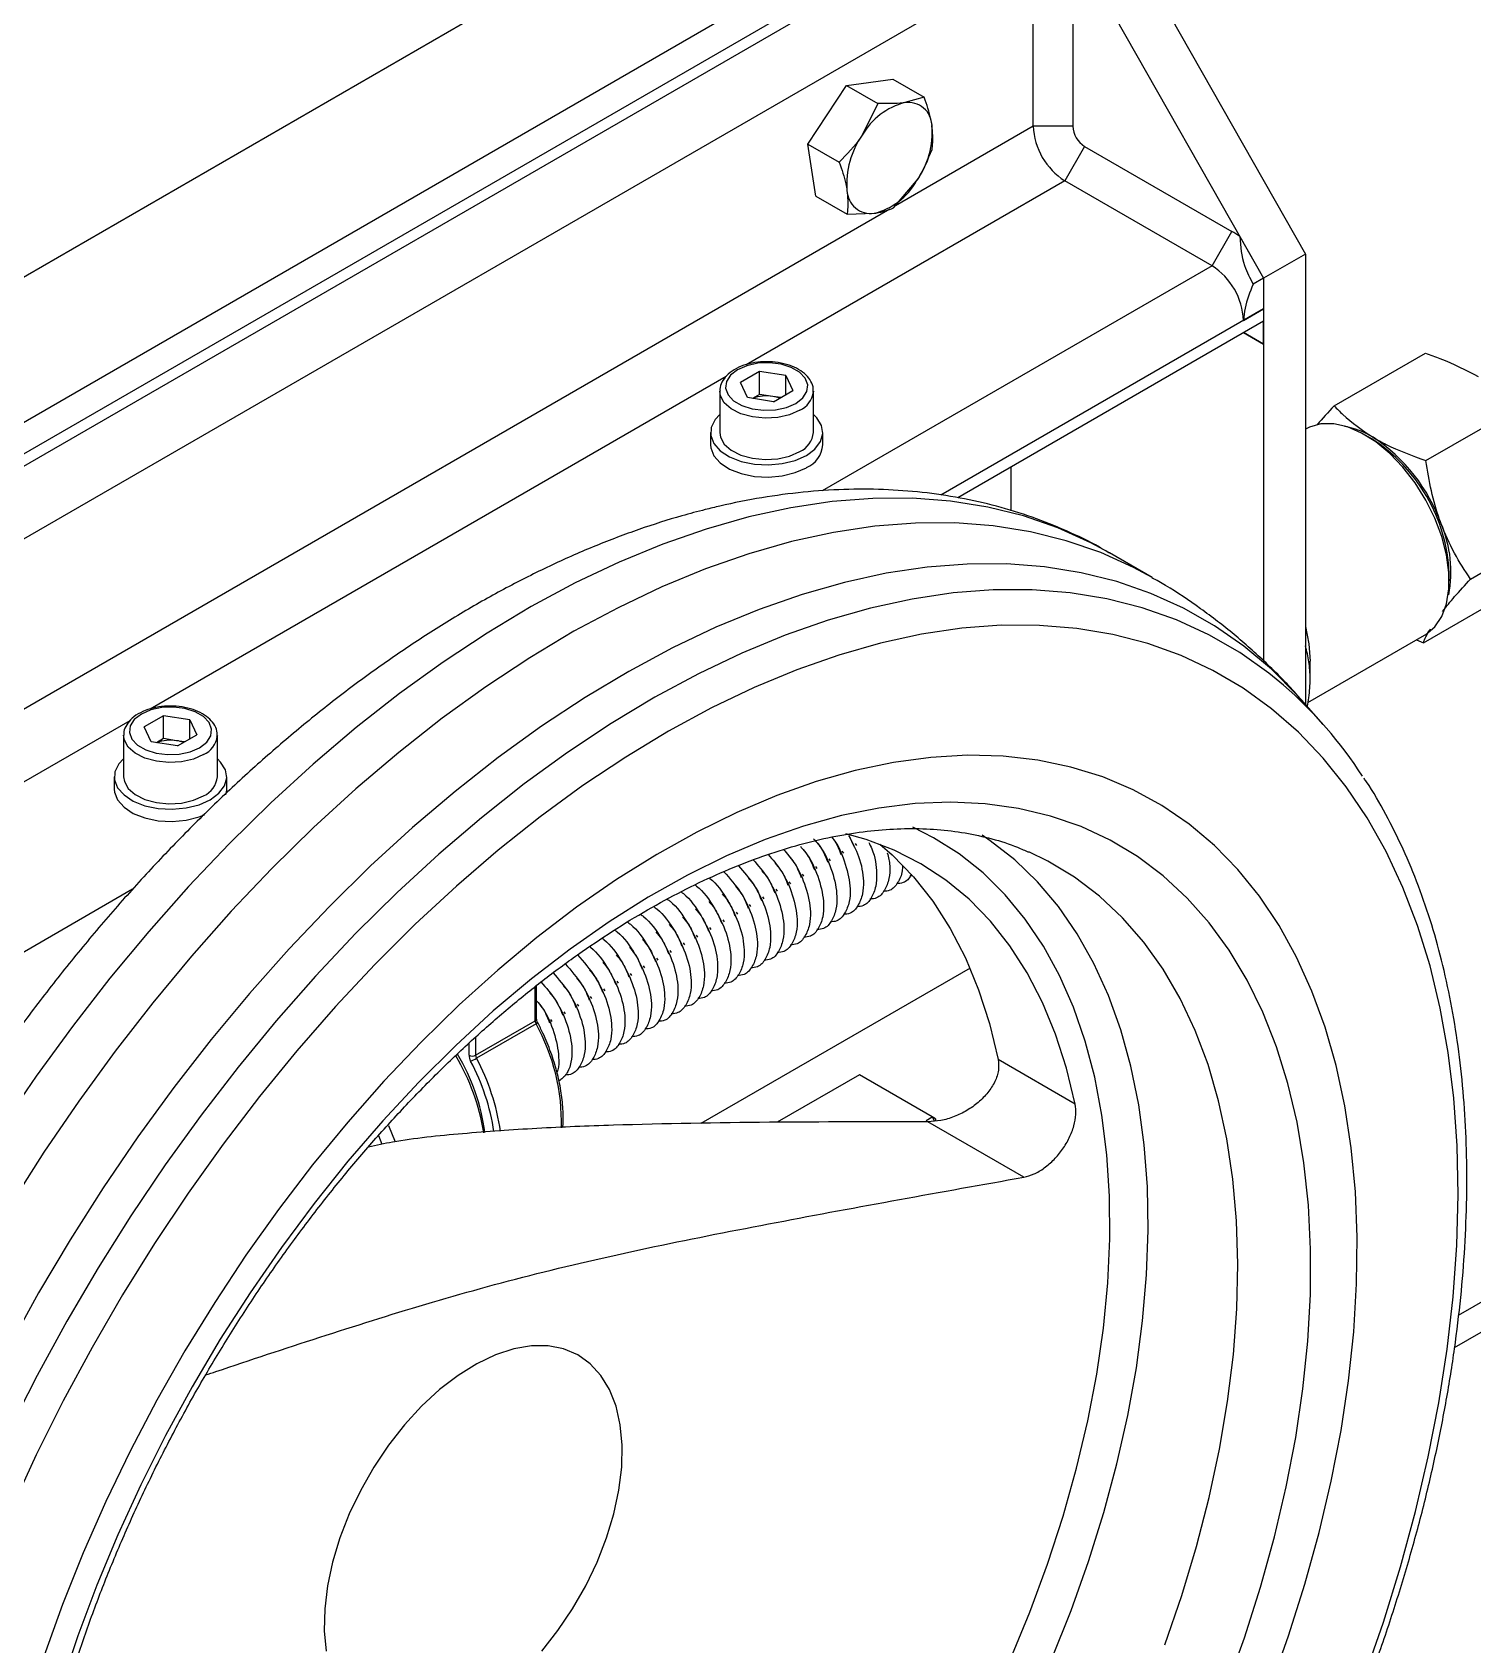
# Model space of a CAD drawing. Header units: metres. Extents: x 0 to 21025, y 0 to 14850.
# Drawn here: x 11653.9 to 11807.7, y 4254.5 to 4426.6 of the extents above; entities that cross this region are included whole.
import ezdxf

# ---------------------------------------------------------------- set-up
doc = ezdxf.new("R2010")
doc.units = ezdxf.units.M
doc.header["$LTSCALE"] = 25
doc.layers.add('SL4', color=4, linetype='Continuous')

msp = doc.modelspace()

# ---------------------------------------------------------------- linework, layer by layer
at = {"layer": 'SL4'}
for p, q in [((11524.399, 4326.226), (12192.616, 4711.98)), ((12199.352, 4700.314), (11532.548, 4315.377)), ((11806.198, 4289.671), (12167.344, 4498.156)), ((11805.775, 4286.204), (12167.344, 4494.934)), ((11758.422, 4442.403), (11553.361, 4324.024)), ((11759.548, 4441.753), (11554.487, 4323.373)), ((11767.402, 4442.403), (11789.853, 4402.905)), ((11762.912, 4439.811), (11785.363, 4400.313)), ((11760.791, 4434.701), (11554.487, 4315.605)), ((11760.791, 4416.55), (11760.791, 4434.701)), ((11765.034, 4434.701), (11765.034, 4416.55)), ((11736.74, 4414.638), (11740.858, 4420.882)), ((11740.858, 4420.882), (11745.816, 4421.56)), ((11740.858, 4420.882), (11744.195, 4418.955)), ((11745.816, 4421.56), (11749.154, 4419.634)), ((11744.195, 4418.955), (11742.547, 4415.596)), ((11749.154, 4419.634), (11747.085, 4419.058)), ((11760.791, 4416.55), (11746.074, 4408.053)), ((11765.034, 4416.55), (11760.791, 4416.55)), ((11736.74, 4414.638), (11740.077, 4412.711)), ((11737.582, 4409.072), (11736.74, 4414.638)), ((11766.28, 4414.391), (11764.159, 4410.717)), ((11766.28, 4414.391), (11781.999, 4405.317)), ((11764.159, 4410.717), (11730.163, 4391.092)), ((11745.878, 4407.825), (11748.347, 4410.71)), ((11779.878, 4401.642), (11764.159, 4410.717)), ((11737.582, 4409.072), (11740.919, 4407.146)), ((11745.474, 4407.707), (11575.825, 4309.771)), ((11740.919, 4407.146), (11743.809, 4407.248)), ((11779.878, 4401.642), (11781.999, 4405.317)), ((11782.835, 4404.76), (11785.363, 4400.313)), ((11779.878, 4401.642), (11738.268, 4377.622)), ((11789.853, 4402.905), (11785.363, 4400.313)), ((11789.853, 4402.905), (11789.853, 4354.849)), ((11785.363, 4400.313), (11784.276, 4399.685)), ((11785.363, 4400.313), (11785.363, 4397.04)), ((11785.363, 4400.313), (11785.363, 4359.514)), ((11785.363, 4397.04), (11750.941, 4377.169)), ((11783.242, 4395.816), (11785.363, 4397.04)), ((11785.363, 4397.04), (11785.363, 4395.74)), ((11785.363, 4395.74), (11752.735, 4376.904)), ((11785.363, 4395.74), (11783.242, 4394.515)), ((11785.363, 4393.29), (11785.363, 4395.74)), ((11785.363, 4393.29), (11783.241, 4394.515)), ((11783.242, 4394.515), (11785.363, 4393.29)), ((11792.925, 4386.704), (11802.652, 4392.319)), ((11727.994, 4389.839), (11666.523, 4354.353)), ((11731.58, 4390.378), (11729.53, 4389.195)), ((11734.379, 4389.945), (11731.58, 4390.378)), ((11731.58, 4387.928), (11731.58, 4390.378)), ((11734.379, 4389.945), (11735.129, 4388.328)), ((11734.379, 4387.895), (11734.379, 4389.945)), ((11727.33, 4388.272), (11727.33, 4383.862)), ((11730.281, 4387.578), (11729.53, 4389.195)), ((11731.58, 4387.928), (11730.828, 4387.494)), ((11732.98, 4387.712), (11731.58, 4387.928)), ((11733.08, 4387.145), (11735.129, 4388.328)), ((11737.33, 4388.272), (11737.328, 4388.198)), ((11737.33, 4383.862), (11737.33, 4388.272)), ((11733.08, 4387.145), (11730.281, 4387.578)), ((11733.832, 4387.58), (11732.98, 4387.712)), ((11802.722, 4380.86), (11812.449, 4386.475)), ((11726.33, 4383.862), (11726.33, 4382.556)), ((11738.33, 4382.556), (11738.33, 4383.862)), ((11789.868, 4384.22), (11789.853, 4384.211)), ((11796.925, 4383.182), (11796.219, 4383.59)), ((11758.422, 4375.511), (11758.422, 4380.187)), ((11807.479, 4368.223), (11817.206, 4373.838)), ((11773.487, 4368.389), (11768.924, 4371.024)), ((11805.197, 4368.037), (11805.197, 4368.853)), ((11802.439, 4361.429), (11812.166, 4367.044)), ((11790.122, 4355.038), (11802.567, 4362.222)), ((11789.853, 4361.086), (11789.853, 4354.849)), ((11801.706, 4361.725), (11802.439, 4361.429)), ((11790.348, 4357.587), (11790.348, 4359.464)), ((11791.741, 4352.717), (11789.417, 4355.342)), ((11667.94, 4353.639), (11665.891, 4352.456)), ((11670.74, 4353.206), (11667.94, 4353.639)), ((11667.94, 4351.19), (11667.94, 4353.639)), ((11664.354, 4353.101), (11602.884, 4317.615)), ((11666.641, 4350.84), (11665.891, 4352.456)), ((11670.74, 4353.206), (11671.49, 4351.59)), ((11670.74, 4351.157), (11670.74, 4353.206)), ((11663.69, 4351.533), (11663.69, 4347.124)), ((11669.44, 4350.407), (11666.641, 4350.84)), ((11667.94, 4351.19), (11667.188, 4350.755)), ((11669.34, 4350.973), (11667.94, 4351.19)), ((11670.193, 4350.841), (11669.34, 4350.973)), ((11669.44, 4350.407), (11671.49, 4351.59)), ((11673.69, 4351.533), (11673.689, 4351.46)), ((11673.69, 4347.124), (11673.69, 4351.533)), ((11662.69, 4347.124), (11662.69, 4345.817)), ((11674.69, 4345.817), (11674.69, 4347.124)), ((11741.095, 4340.847), (11741.676, 4339.643)), ((11741.971, 4339.797), (11741.825, 4340.01)), ((11739.142, 4338.165), (11738.996, 4338.377)), ((11740.556, 4338.981), (11740.41, 4339.194)), ((11736.314, 4336.532), (11736.168, 4336.744)), ((11737.728, 4337.348), (11737.582, 4337.561)), ((11747.869, 4336.568), (11747.607, 4336.522)), ((11664.639, 4335.117), (11573.574, 4282.546)), ((11733.485, 4334.899), (11733.339, 4335.112)), ((11734.9, 4335.715), (11734.754, 4335.928)), ((11730.657, 4333.266), (11730.511, 4333.479)), ((11732.071, 4334.083), (11731.925, 4334.295)), ((11727.829, 4331.633), (11727.682, 4331.846)), ((11729.243, 4332.45), (11729.097, 4332.662)), ((11723.586, 4329.184), (11723.44, 4329.397)), ((11725, 4330), (11724.854, 4330.213)), ((11726.414, 4330.817), (11726.268, 4331.03)), ((11720.758, 4327.551), (11720.611, 4327.764)), ((11722.172, 4328.368), (11722.026, 4328.58)), ((11717.929, 4325.918), (11717.783, 4326.131)), ((11719.343, 4326.735), (11719.197, 4326.948)), ((11754.046, 4326.704), (11725.302, 4310.11)), ((11707.63, 4321.078), (11707.63, 4324.729)), ((11707.776, 4321.282), (11707.776, 4324.847)), ((11715.101, 4324.286), (11714.955, 4324.498)), ((11716.515, 4325.102), (11716.369, 4325.315)), ((11712.272, 4322.653), (11712.126, 4322.865)), ((11713.686, 4323.469), (11713.54, 4323.682)), ((11701.266, 4317.404), (11707.63, 4321.078)), ((11707.715, 4320.762), (11701.351, 4317.088)), ((11709.444, 4321.02), (11709.298, 4321.233)), ((11710.858, 4321.836), (11710.712, 4322.049)), ((11701.266, 4319.353), (11701.266, 4317.404)), ((11700.559, 4317.404), (11700.559, 4318.698)), ((11765.273, 4312.196), (11757.055, 4316.941)), ((11742.229, 4315.312), (11733.463, 4310.251)), ((11750.008, 4310.822), (11742.229, 4315.312)), ((11749.359, 4310.447), (11750.008, 4310.822)), ((11750.008, 4310.822), (11750.263, 4310.38)), ((11750.361, 4310.618), (11750.008, 4310.822)), ((11750.361, 4310.618), (11750.361, 4310.39)), ((11691.277, 4307.884), (11690.927, 4308.791)), ((11691.96, 4309.923), (11692.664, 4308.161)), ((11759.784, 4304.393), (11749.539, 4310.308))]:
    msp.add_line(p, q, dxfattribs=at)
at = {"layer": 'SL4', "flags": 128}
for points in [[(11735.441, 4386.965), (11736.192, 4387.544), (11736.629, 4388.222), (11736.719, 4388.943), (11736.453, 4389.649), (11735.852, 4390.284), (11734.967, 4390.795), (11733.868, 4391.141), (11732.644, 4391.295), (11731.395, 4391.244), (11730.221, 4390.991), (11729.219, 4390.558), (11728.468, 4389.979), (11728.03, 4389.301), (11727.941, 4388.58), (11728.207, 4387.874), (11728.808, 4387.239), (11729.693, 4386.728), (11730.792, 4386.382), (11732.016, 4386.228), (11733.265, 4386.279), (11734.439, 4386.532), (11735.441, 4386.965)], [(11735.865, 4386.231), (11734.78, 4385.756), (11733.514, 4385.467), (11732.159, 4385.387), (11730.817, 4385.52), (11729.588, 4385.858), (11728.561, 4386.375), (11727.815, 4387.032), (11727.403, 4387.781), (11727.33, 4388.284)], [(11727.33, 4385.777), (11726.823, 4385.238), (11726.404, 4384.404), (11726.357, 4383.536), (11726.685, 4382.689), (11727.367, 4381.915), (11728.362, 4381.264), (11729.606, 4380.776), (11731.021, 4380.482), (11732.518, 4380.4), (11734.004, 4380.536), (11735.384, 4380.881), (11736.573, 4381.413)], [(11736.573, 4381.413), (11737.494, 4382.099), (11738.092, 4382.896), (11738.327, 4383.753), (11738.185, 4384.618), (11737.676, 4385.435), (11737.33, 4385.777)], [(11802.567, 4362.222), (11802.7, 4362.303), (11803.657, 4363.119), (11804.4, 4364.225), (11804.908, 4365.591), (11805.165, 4367.176), (11805.165, 4368.935), (11804.908, 4370.817), (11804.4, 4372.768), (11803.657, 4374.733), (11802.7, 4376.654), (11801.557, 4378.476), (11800.26, 4380.147), (11798.847, 4381.618), (11797.358, 4382.848), (11795.836, 4383.802), (11794.325, 4384.45), (11792.869, 4384.776), (11791.509, 4384.769), (11790.284, 4384.43), (11789.868, 4384.22)], [(11727.33, 4383.862), (11727.403, 4383.372), (11727.815, 4382.623), (11728.561, 4381.965), (11729.588, 4381.449), (11730.817, 4381.111), (11732.159, 4380.978), (11733.514, 4381.058), (11734.78, 4381.346), (11735.865, 4381.821)], [(11726.33, 4382.556), (11726.357, 4382.23), (11726.685, 4381.383), (11727.367, 4380.609), (11728.362, 4379.958), (11729.606, 4379.47), (11731.021, 4379.175), (11732.518, 4379.094), (11734.004, 4379.23), (11735.384, 4379.574), (11736.573, 4380.107)], [(11768.924, 4371.024), (11766.949, 4372.094), (11763.434, 4373.679), (11759.759, 4374.95), (11755.931, 4375.903), (11751.964, 4376.535), (11747.868, 4376.845), (11743.654, 4376.831), (11739.334, 4376.495), (11734.922, 4375.835), (11730.428, 4374.855)], [(11730.428, 4374.855), (11725.867, 4373.558), (11721.25, 4371.946), (11716.591, 4370.025), (11711.904, 4367.8), (11707.201, 4365.277), (11702.496, 4362.464), (11697.802, 4359.368), (11693.132, 4355.998), (11688.501, 4352.364), (11683.919, 4348.476), (11679.402, 4344.345), (11674.962, 4339.983), (11670.61, 4335.401), (11666.36, 4330.614), (11662.224, 4325.635), (11658.213, 4320.477), (11654.339, 4315.156), (11650.612, 4309.687)], [(11773.48, 4368.393), (11771.512, 4369.46), (11767.998, 4371.045), (11764.322, 4372.316), (11760.495, 4373.269), (11756.528, 4373.901), (11752.431, 4374.211), (11748.217, 4374.197), (11743.898, 4373.86), (11739.485, 4373.201), (11734.992, 4372.221)], [(11734.992, 4372.221), (11730.43, 4370.923), (11725.814, 4369.312), (11721.155, 4367.391), (11716.467, 4365.166), (11711.765, 4362.643), (11707.059, 4359.829), (11702.365, 4356.733), (11697.696, 4353.364), (11693.064, 4349.729), (11688.483, 4345.841), (11683.966, 4341.71), (11679.525, 4337.348), (11675.174, 4332.767), (11670.924, 4327.98), (11666.788, 4323.001), (11662.777, 4317.843), (11658.902, 4312.522), (11655.176, 4307.052), (11651.607, 4301.45)], [(11789.417, 4355.342), (11788.983, 4355.825), (11786.234, 4358.59), (11783.288, 4361.066), (11780.154, 4363.246), (11776.841, 4365.125), (11773.357, 4366.697), (11769.713, 4367.956), (11765.92, 4368.901), (11761.987, 4369.528), (11757.926, 4369.835), (11753.749, 4369.821), (11749.467, 4369.487), (11745.093, 4368.834), (11740.639, 4367.862)], [(11740.639, 4367.862), (11736.117, 4366.576), (11731.541, 4364.979), (11726.923, 4363.074), (11722.276, 4360.869), (11717.614, 4358.368), (11712.95, 4355.579), (11708.297, 4352.51), (11703.668, 4349.169), (11699.077, 4345.567), (11694.536, 4341.713), (11690.058, 4337.618), (11685.656, 4333.294), (11681.343, 4328.753), (11677.13, 4324.007), (11673.03, 4319.071), (11669.054, 4313.959), (11665.213, 4308.684), (11661.519, 4303.262), (11657.982, 4297.708), (11654.611, 4292.039), (11651.417, 4286.269)], [(11787.509, 4356.894), (11785.952, 4358.169), (11782.836, 4360.375), (11779.539, 4362.277), (11776.07, 4363.87), (11772.438, 4365.149), (11768.655, 4366.111), (11764.732, 4366.752), (11760.678, 4367.071), (11756.507, 4367.067), (11752.23, 4366.74), (11747.86, 4366.091), (11743.409, 4365.122)], [(11743.409, 4365.122), (11738.89, 4363.835), (11734.316, 4362.235), (11729.701, 4360.326), (11725.057, 4358.112), (11720.398, 4355.602), (11715.737, 4352.802), (11711.088, 4349.719), (11706.464, 4346.364), (11701.879, 4342.746), (11697.346, 4338.874), (11692.877, 4334.761), (11688.486, 4330.418), (11684.186, 4325.857), (11679.988, 4321.092), (11675.906, 4316.137), (11671.95, 4311.006), (11668.132, 4305.713), (11664.463, 4300.274), (11660.954, 4294.704), (11657.614, 4289.021), (11654.454, 4283.239), (11651.482, 4277.375)], [(11796.121, 4250.995), (11798.175, 4256.912), (11800.003, 4262.821), (11801.602, 4268.704), (11802.965, 4274.545), (11804.09, 4280.325), (11804.972, 4286.028), (11805.61, 4291.638), (11806.001, 4297.137), (11806.144, 4302.51), (11806.039, 4307.741), (11805.686, 4312.814), (11805.086, 4317.715), (11804.241, 4322.429), (11803.153, 4326.943), (11801.826, 4331.243), (11800.263, 4335.317), (11798.469, 4339.152), (11796.45, 4342.738), (11794.211, 4346.063), (11791.758, 4349.119), (11789.1, 4351.896), (11786.243, 4354.386), (11783.196, 4356.581), (11779.969, 4358.476), (11776.57, 4360.065), (11773.009, 4361.342), (11769.298, 4362.305), (11765.446, 4362.951), (11761.465, 4363.277), (11757.368, 4363.283), (11753.165, 4362.968), (11748.869, 4362.334), (11744.493, 4361.382)], [(11789.853, 4363.145), (11790.219, 4361.291), (11790.348, 4359.464)], [(11744.493, 4361.382), (11740.049, 4360.116), (11735.552, 4358.538), (11731.013, 4356.654), (11726.446, 4354.469), (11721.865, 4351.99), (11717.282, 4349.223), (11712.712, 4346.177), (11708.168, 4342.861), (11703.663, 4339.285), (11699.211, 4335.458), (11694.824, 4331.393), (11690.515, 4327.101), (11686.297, 4322.595), (11682.182, 4317.887), (11678.183, 4312.993), (11674.311, 4307.926), (11670.577, 4302.7), (11666.993, 4297.332), (11663.568, 4291.837), (11660.314, 4286.231), (11657.239, 4280.531), (11654.352, 4274.753), (11651.663, 4268.915)], [(11671.802, 4350.227), (11672.552, 4350.806), (11672.99, 4351.483), (11673.079, 4352.204), (11672.813, 4352.911), (11672.213, 4353.545), (11671.327, 4354.057), (11670.228, 4354.403), (11669.004, 4354.557), (11667.755, 4354.505), (11666.582, 4354.253), (11665.579, 4353.819), (11664.829, 4353.24), (11664.391, 4352.563), (11664.302, 4351.842), (11664.568, 4351.135), (11665.168, 4350.501), (11666.054, 4349.99), (11667.153, 4349.643), (11668.376, 4349.49), (11669.626, 4349.541), (11670.799, 4349.794), (11671.802, 4350.227)], [(11672.226, 4349.492), (11671.141, 4349.017), (11669.874, 4348.729), (11668.52, 4348.648), (11667.178, 4348.782), (11665.948, 4349.12), (11664.922, 4349.636), (11664.175, 4350.294), (11663.763, 4351.043), (11663.69, 4351.545)], [(11786.08, 4249.897), (11788.054, 4255.433), (11789.803, 4260.965), (11791.322, 4266.473), (11792.606, 4271.939), (11793.65, 4277.345), (11794.451, 4282.673), (11795.006, 4287.904), (11795.314, 4293.021), (11795.372, 4298.007), (11795.182, 4302.845), (11794.743, 4307.518), (11794.058, 4312.011), (11793.128, 4316.309), (11791.956, 4320.396), (11790.547, 4324.261), (11788.906, 4327.888), (11787.037, 4331.267), (11784.947, 4334.385), (11782.644, 4337.233), (11780.134, 4339.8), (11777.427, 4342.079), (11774.532, 4344.06), (11771.457, 4345.738), (11768.215, 4347.107), (11764.815, 4348.163), (11761.268, 4348.901), (11757.588, 4349.32), (11753.787, 4349.417), (11749.876, 4349.193), (11745.87, 4348.649), (11741.782, 4347.785), (11737.626, 4346.606), (11733.415, 4345.114), (11729.164, 4343.316), (11724.887, 4341.217), (11720.599, 4338.824), (11716.314, 4336.145), (11712.047, 4333.19), (11707.811, 4329.968), (11703.622, 4326.49), (11699.493, 4322.768), (11695.438, 4318.814), (11691.471, 4314.642), (11687.605, 4310.265), (11683.854, 4305.7), (11680.23, 4300.96), (11676.744, 4296.062), (11673.41, 4291.022), (11670.238, 4285.858), (11667.238, 4280.587), (11664.422, 4275.226), (11661.798, 4269.794), (11659.375, 4264.309), (11657.162, 4258.79), (11655.166, 4253.254)], [(11663.69, 4349.039), (11663.184, 4348.5), (11662.764, 4347.666), (11662.717, 4346.798), (11663.045, 4345.951), (11663.728, 4345.177), (11664.722, 4344.526), (11665.966, 4344.038), (11667.381, 4343.744), (11668.879, 4343.662), (11670.364, 4343.798), (11671.745, 4344.143), (11672.933, 4344.675)], [(11672.933, 4344.675), (11673.855, 4345.361), (11674.452, 4346.158), (11674.687, 4347.015), (11674.546, 4347.879), (11674.036, 4348.696), (11673.69, 4349.039)], [(11663.69, 4347.124), (11663.763, 4346.633), (11664.175, 4345.884), (11664.922, 4345.227), (11665.948, 4344.71), (11667.178, 4344.373), (11668.52, 4344.239), (11669.874, 4344.32), (11671.141, 4344.608), (11672.226, 4345.083)], [(11662.69, 4345.817), (11662.717, 4345.491), (11663.045, 4344.644), (11663.728, 4343.871), (11664.722, 4343.219), (11665.966, 4342.731), (11667.381, 4342.437), (11668.879, 4342.355), (11670.364, 4342.491), (11671.745, 4342.836), (11672.316, 4343.058)], [(11674.588, 4345.18), (11674.687, 4345.709), (11674.69, 4345.817)], [(11781.381, 4249.854), (11783.331, 4255.251), (11785.055, 4260.645), (11786.548, 4266.017), (11787.804, 4271.348), (11788.818, 4276.618), (11789.586, 4281.808), (11790.107, 4286.899), (11790.378, 4291.874), (11790.398, 4296.714), (11790.167, 4301.402), (11789.686, 4305.921), (11788.956, 4310.254), (11787.981, 4314.386), (11786.764, 4318.303), (11785.308, 4321.99), (11783.621, 4325.433), (11781.706, 4328.62), (11779.572, 4331.541), (11777.226, 4334.183), (11774.676, 4336.539), (11771.933, 4338.598), (11769.005, 4340.355), (11765.903, 4341.802), (11762.638, 4342.934), (11759.222, 4343.748), (11755.668, 4344.24), (11751.988, 4344.408), (11748.196, 4344.253), (11744.304, 4343.774), (11740.328, 4342.973), (11736.282, 4341.853), (11732.179, 4340.418), (11728.035, 4338.673), (11723.866, 4336.626), (11719.685, 4334.282), (11715.508, 4331.65), (11711.349, 4328.741), (11707.225, 4325.563), (11703.15, 4322.13), (11699.138, 4318.453), (11695.204, 4314.545), (11691.363, 4310.421), (11687.627, 4306.095), (11684.011, 4301.583), (11680.527, 4296.902), (11677.188, 4292.067), (11674.006, 4287.098), (11670.993, 4282.01), (11668.159, 4276.824), (11665.515, 4271.557), (11663.07, 4266.228), (11660.833, 4260.857), (11658.812, 4255.464), (11657.015, 4250.066)], [(11758.344, 4252.893), (11760.443, 4257.991), (11762.327, 4263.109), (11763.988, 4268.227), (11765.419, 4273.325), (11766.616, 4278.382), (11767.572, 4283.379), (11768.285, 4288.296), (11768.752, 4293.114), (11768.97, 4297.813), (11768.939, 4302.375), (11768.659, 4306.782), (11768.132, 4311.017), (11767.358, 4315.062), (11766.342, 4318.903), (11765.087, 4322.523), (11763.598, 4325.909), (11761.882, 4329.047), (11759.944, 4331.925), (11757.793, 4334.531), (11755.437, 4336.855), (11752.885, 4338.888), (11750.148, 4340.622), (11747.953, 4341.734)], [(11765.273, 4312.196), (11764.346, 4316.036), (11763.179, 4319.659), (11761.776, 4323.051), (11760.143, 4326.198), (11758.287, 4329.088), (11756.216, 4331.708), (11753.937, 4334.048), (11751.461, 4336.098), (11748.797, 4337.849), (11745.957, 4339.295), (11742.951, 4340.43), (11740.774, 4341.032)], [(11744.424, 4339.921), (11745.719, 4338.792), (11747.997, 4336.452), (11750.069, 4333.832), (11751.925, 4330.943), (11753.558, 4327.796), (11754.96, 4324.403), (11756.128, 4320.78), (11757.055, 4316.941)], [(11762.746, 4252.94), (11764.828, 4258.157), (11766.689, 4263.389), (11768.323, 4268.615), (11769.723, 4273.815), (11770.884, 4278.969), (11771.801, 4284.058), (11772.471, 4289.06), (11772.892, 4293.957), (11773.061, 4298.731), (11772.978, 4303.362), (11772.643, 4307.833), (11772.057, 4312.126), (11771.224, 4316.224), (11770.145, 4320.113), (11768.826, 4323.776), (11767.271, 4327.201), (11765.486, 4330.372), (11763.479, 4333.279), (11761.256, 4335.91), (11758.828, 4338.254), (11756.202, 4340.303), (11755.323, 4340.894)], [(11774.841, 4254.485), (11776.65, 4259.742), (11778.23, 4264.988), (11779.576, 4270.202), (11780.681, 4275.366), (11781.543, 4280.459), (11782.157, 4285.462), (11782.522, 4290.356), (11782.635, 4295.122), (11782.497, 4299.741), (11782.108, 4304.197), (11781.47, 4308.473), (11780.584, 4312.551), (11779.455, 4316.417), (11778.087, 4320.056), (11776.484, 4323.453), (11774.653, 4326.596), (11772.601, 4329.474), (11770.337, 4332.074), (11767.867, 4334.387), (11765.202, 4336.404), (11762.353, 4338.117), (11760.313, 4339.106)], [(11708.34, 4253.826), (11710.052, 4256.004), (11711.621, 4258.338), (11713.023, 4260.791), (11714.235, 4263.325), (11715.239, 4265.9), (11716.018, 4268.474), (11716.561, 4271.008), (11716.858, 4273.461), (11716.905, 4275.794), (11716.702, 4277.972), (11716.251, 4279.96), (11715.559, 4281.725), (11714.639, 4283.241), (11713.503, 4284.483), (11712.17, 4285.433), (11710.661, 4286.074), (11709, 4286.397), (11707.213, 4286.397), (11705.327, 4286.073)], [(11705.327, 4286.073), (11703.374, 4285.431), (11701.384, 4284.481), (11699.387, 4283.239), (11697.416, 4281.722), (11695.502, 4279.956), (11693.675, 4277.968), (11691.963, 4275.79), (11690.394, 4273.456), (11688.992, 4271.003), (11687.78, 4268.469), (11686.776, 4265.895), (11685.997, 4263.321), (11685.454, 4260.787), (11685.157, 4258.334), (11685.11, 4256), (11685.313, 4253.822)]]:
    msp.add_lwpolyline(points, dxfattribs=at)
at = {"layer": 'SL4'}
for centre, radius, start, end in [((11748.888, 4411.988), 7.296, 104.30911, 150.35817), ((11747.441, 4416.538), 2.545, 1.72422, 98.0483), ((11749.851, 4410.391), 8.969, 144.52302, 184.46929), ((11741.043, 4415.915), 8.969, 324.52302, 4.46929), ((11768.102, 4416.882), 7.319, 182.60548, 237.39452), ((11767.739, 4416.673), 2.709, 182.60548, 237.39452), ((11742.006, 4414.318), 7.296, 284.30911, 330.35817), ((11743.453, 4409.768), 2.545, 181.72422, 278.0483), ((11777.905, 4398.261), 8.158, 52.81346, 59.8736), ((11775.938, 4395.483), 7.311, 2.60548, 57.39452), ((11734.83, 4388.528), 2.52, 294.26107, 352.47303), ((11732.327, 4383.764), 4.001, 80.60996, 111.44528), ((11732.452, 4384.173), 3.578, 69.17665, 81.51923), ((11792.53, 4376.07), 8.573, 58.05942, 80.07443), ((11734.85, 4384.096), 2.491, 294.06265, 354.61721), ((11787.311, 4368.079), 17.903, 2.47674, 57.51788), ((11786.865, 4367.826), 18.571, 19.75717, 56.68105), ((11735.449, 4382.768), 2.888, 292.88644, 355.79342), ((11792.178, 4368.953), 13.21, 349.48623, 22.95195), ((11757.584, 4322.343), 45.709, 32.94418, 49.10423), ((11668.687, 4347.026), 4.001, 80.60996, 111.44528), ((11668.812, 4347.435), 3.578, 69.17665, 81.51923), ((11671.19, 4351.79), 2.52, 294.26107, 352.47303), ((11671.21, 4347.358), 2.491, 294.06265, 354.61721), ((11707.526, 4321.307), 0.251, 294.37466, 354.3052), ((11708.333, 4321.099), 0.704, 181.72292, 208.63012), ((11707.477, 4321.302), 0.59, 293.7897, 314.49219), ((11688.648, 4310.228), 21.784, 358.5183, 28.91933), ((11678.831, 4305.285), 23.629, 9.38235, 30.66612), ((11681.45, 4306.604), 20.945, 6.99233, 31.36558), ((11701.965, 4317.446), 1.407, 181.72292, 208.63012), ((11700.912, 4318.086), 0.769, 242.60967, 297.39033), ((11701.969, 4317.425), 0.704, 181.72292, 208.63012), ((11698.08, 4322.753), 6.541, 293.89861, 300.00753), ((11680.213, 4305.797), 23.268, 8.53851, 28.14372), ((11680.187, 4305.765), 24.003, 8.44832, 28.14781)]:
    msp.add_arc(centre, radius, start, end, dxfattribs=at)
for points, knots in [([(11747.085, 4419.058), (11747.025, 4419.05), (11746.182, 4418.939), (11745.152, 4418.947), (11744.195, 4418.955)], [0, 0, 0, 0, 0.0702148, 1, 1, 1, 1]), ([(11749.985, 4416.614), (11749.945, 4416.845), (11749.783, 4417.798), (11749.425, 4418.842), (11749.154, 4419.634)], [0, 0, 0, 0, 0.2418514, 1, 1, 1, 1]), ([(11742.547, 4415.596), (11742.497, 4415.522), (11741.796, 4414.472), (11740.906, 4413.559), (11740.077, 4412.711)], [0, 0, 0, 0, 0.0702148, 1, 1, 1, 1]), ([(11749.995, 4414.069), (11750.018, 4414.24), (11750.123, 4415.007), (11750.045, 4415.912), (11749.985, 4416.614)], [0, 0, 0, 0, 0.2237133, 1, 1, 1, 1]), ([(11748.347, 4410.71), (11748.395, 4410.784), (11749.085, 4411.841), (11749.556, 4412.996), (11749.995, 4414.069)], [0, 0, 0, 0, 0.0702148, 1, 1, 1, 1]), ([(11740.077, 4412.711), (11740.349, 4411.92), (11740.707, 4410.876), (11740.869, 4409.922), (11740.909, 4409.692)], [0, 0, 0, 0, 0.75814858, 1, 1, 1, 1]), ([(11740.909, 4409.692), (11740.969, 4408.989), (11741.047, 4408.084), (11740.942, 4407.318), (11740.919, 4407.146)], [0, 0, 0, 0, 0.7762867, 1, 1, 1, 1]), ([(11743.809, 4407.248), (11743.867, 4407.257), (11744.699, 4407.375), (11745.31, 4407.608), (11745.878, 4407.825)], [0, 0, 0, 0, 0.0702148, 1, 1, 1, 1]), ([(11782.835, 4404.76), (11782.925, 4403.71), (11783.075, 4401.949), (11783.93, 4400.337), (11784.276, 4399.685)], [0, 0, 0, 0, 0.595978, 1, 1, 1, 1]), ([(11784.276, 4399.685), (11783.924, 4398.822), (11783.381, 4397.489), (11783.278, 4396.251), (11783.242, 4395.816)], [0, 0, 0, 0, 0.6481438, 1, 1, 1, 1]), ([(11737.286, 4388.18), (11737.301, 4388.302), (11737.35, 4388.692), (11737.088, 4389.336), (11736.563, 4390.029), (11735.771, 4390.614), (11734.758, 4391.065), (11733.578, 4391.349), (11732.318, 4391.444), (11731.058, 4391.345), (11729.873, 4391.056), (11728.836, 4390.587), (11728.033, 4389.973), (11727.537, 4389.258), (11727.309, 4388.675), (11727.351, 4388.353), (11727.359, 4388.289)], [0, 0, 0, 0, 0.0336873, 0.1080028, 0.1825027, 0.2607701, 0.3421179, 0.4240612, 0.5057862, 0.5875031, 0.669539, 0.7522791, 0.8360756, 0.9106892, 0.9820202, 1, 1, 1, 1]), ([(11802.652, 4392.319), (11803.178, 4392.14), (11805.219, 4391.444), (11806.992, 4390.521), (11808.309, 4389.835)], [0, 0, 0, 0, 0.2575513, 1, 1, 1, 1]), ([(11792.925, 4386.704), (11792.278, 4386.017), (11791.622, 4385.32), (11791.127, 4384.705), (11791.12, 4384.697)], [0, 0, 0, 0, 0.985942, 1, 1, 1, 1]), ([(11792.925, 4386.704), (11793.222, 4386.393), (11794.374, 4385.184), (11795.919, 4384.128), (11797.066, 4383.345)], [0, 0, 0, 0, 0.25755135, 1, 1, 1, 1]), ([(11797.066, 4383.345), (11797.522, 4383.085), (11799.222, 4382.12), (11801.243, 4381.392), (11802.722, 4380.86)], [0, 0, 0, 0, 0.2686336, 1, 1, 1, 1]), ([(11804.342, 4374.104), (11804.287, 4374.254), (11803.867, 4375.392), (11803.227, 4377.626), (11802.891, 4379.776), (11802.722, 4380.86)], [0, 0, 0, 0, 0.0700986, 0.5307888, 1, 1, 1, 1]), ([(11768.94, 4370.975), (11768.581, 4371.193), (11767.104, 4372.093), (11764.351, 4373.394), (11760.695, 4374.867), (11756.898, 4376.034), (11752.982, 4376.92), (11748.949, 4377.514), (11744.807, 4377.817), (11740.565, 4377.824), (11736.23, 4377.535), (11731.814, 4376.943), (11728.318, 4376.257), (11726.297, 4375.762), (11725.778, 4375.635)], [0, 0, 0, 0, 0.0294565, 0.1211302, 0.2128047, 0.3046917, 0.3970004, 0.4899101, 0.5835586, 0.678034, 0.7733704, 0.8695491, 0.9665052, 1, 1, 1, 1]), ([(11725.778, 4375.635), (11724.949, 4375.418), (11722.595, 4374.801), (11718.697, 4373.556), (11714.083, 4371.814), (11709.456, 4369.782), (11704.826, 4367.473), (11700.208, 4364.892), (11695.613, 4362.048), (11691.054, 4358.952), (11686.542, 4355.612), (11682.088, 4352.04), (11677.701, 4348.245), (11673.392, 4344.237), (11669.17, 4340.028), (11665.045, 4335.629), (11661.026, 4331.05), (11657.122, 4326.304), (11653.341, 4321.402), (11649.693, 4316.357), (11646.186, 4311.18), (11642.828, 4305.885), (11639.626, 4300.484), (11636.589, 4294.991), (11633.724, 4289.417), (11631.038, 4283.778), (11628.538, 4278.086), (11626.229, 4272.354), (11624.119, 4266.597), (11622.213, 4260.826), (11620.515, 4255.057), (11619.032, 4249.302), (11617.768, 4243.575), (11616.727, 4237.889), (11615.914, 4232.257), (11615.332, 4226.692), (11614.985, 4221.207), (11614.876, 4215.817), (11615.009, 4210.534), (11615.384, 4205.373), (11616.005, 4200.348), (11616.872, 4195.475), (11617.984, 4190.77), (11619.34, 4186.247), (11620.936, 4181.923), (11622.767, 4177.813), (11624.826, 4173.931), (11627.104, 4170.289), (11629.591, 4166.9), (11632.277, 4163.771), (11635.149, 4160.908), (11638.203, 4158.325), (11641.146, 4156.173), (11643.142, 4155.008), (11644, 4154.507)], [0, 0, 0, 0, 0.0106156, 0.0301423, 0.0497183, 0.0693581, 0.0890395, 0.1087441, 0.1284568, 0.1481643, 0.1678599, 0.1875393, 0.2072001, 0.2268415, 0.2464636, 0.2660674, 0.2856544, 0.3052266, 0.3247862, 0.3443355, 0.363877, 0.3834132, 0.4029468, 0.4224804, 0.4420162, 0.4615563, 0.4811036, 0.5006607, 0.5202301, 0.5398146, 0.5594165, 0.5790382, 0.5986817, 0.6183487, 0.6380402, 0.6577565, 0.6774966, 0.697258, 0.717036, 0.736823, 0.7566042, 0.7763635, 0.7960806, 0.8157313, 0.8352886, 0.8547245, 0.8740131, 0.8931338, 0.9120743, 0.9308332, 0.9494208, 0.9678588, 0.9861787, 1, 1, 1, 1]), ([(11807.479, 4368.223), (11806.881, 4369.126), (11805.673, 4370.951), (11804.789, 4373.046), (11804.342, 4374.104)], [0, 0, 0, 0, 0.495458, 1, 1, 1, 1]), ([(11789.487, 4355.222), (11789.282, 4355.467), (11788.088, 4356.895), (11785.681, 4359.278), (11782.287, 4362.338), (11778.688, 4365.084), (11775.743, 4367.097), (11773.947, 4368.092), (11773.459, 4368.363)], [0, 0, 0, 0, 0.0461056, 0.2678618, 0.4870294, 0.7041142, 0.9196416, 1, 1, 1, 1]), ([(11804.494, 4364.767), (11804.904, 4365.282), (11805.766, 4366.367), (11806.889, 4367.584), (11807.479, 4368.223)], [0, 0, 0, 0, 0.4749909, 1, 1, 1, 1]), ([(11802.439, 4361.429), (11802.61, 4361.842), (11802.795, 4362.289), (11803.183, 4362.865), (11803.213, 4362.91)], [0, 0, 0, 0, 0.92198721, 1, 1, 1, 1]), ([(11790.05, 4354.627), (11790.109, 4354.939), (11790.302, 4355.95), (11790.382, 4357.568), (11790.275, 4359.442), (11789.995, 4360.534), (11789.853, 4361.086)], [0, 0, 0, 0, 0.128888, 0.4172181, 0.7053621, 1, 1, 1, 1]), ([(11673.646, 4351.442), (11673.661, 4351.563), (11673.711, 4351.953), (11673.449, 4352.597), (11672.924, 4353.29), (11672.132, 4353.875), (11671.119, 4354.327), (11669.939, 4354.61), (11668.679, 4354.706), (11667.419, 4354.607), (11666.234, 4354.318), (11665.197, 4353.849), (11664.394, 4353.235), (11663.897, 4352.52), (11663.669, 4351.936), (11663.711, 4351.615), (11663.72, 4351.55)], [0, 0, 0, 0, 0.0336873, 0.1080028, 0.1825027, 0.2607701, 0.3421179, 0.4240612, 0.5057862, 0.5875031, 0.669539, 0.7522791, 0.8360756, 0.9106892, 0.9820202, 1, 1, 1, 1]), ([(11678.428, 4143.013), (11678.744, 4142.988), (11680.369, 4142.856), (11683.401, 4142.907), (11687.518, 4143.178), (11691.726, 4143.766), (11696.005, 4144.638), (11700.344, 4145.8), (11704.731, 4147.249), (11709.154, 4148.979), (11713.602, 4150.985), (11718.062, 4153.263), (11722.521, 4155.804), (11726.97, 4158.603), (11731.396, 4161.651), (11735.788, 4164.939), (11740.136, 4168.459), (11744.428, 4172.201), (11748.654, 4176.156), (11752.803, 4180.314), (11756.865, 4184.663), (11760.831, 4189.191), (11764.689, 4193.889), (11768.431, 4198.743), (11772.048, 4203.741), (11775.529, 4208.871), (11778.867, 4214.119), (11782.053, 4219.471), (11785.079, 4224.916), (11787.937, 4230.438), (11790.62, 4236.023), (11793.121, 4241.658), (11795.434, 4247.329), (11797.552, 4253.02), (11799.471, 4258.718), (11801.184, 4264.409), (11802.688, 4270.077), (11803.978, 4275.71), (11805.051, 4281.292), (11805.903, 4286.811), (11806.532, 4292.251), (11806.936, 4297.599), (11807.112, 4302.842), (11807.059, 4307.967), (11806.778, 4312.96), (11806.267, 4317.808), (11805.527, 4322.498), (11804.56, 4327.017), (11803.367, 4331.353), (11801.95, 4335.492), (11800.319, 4339.429), (11798.451, 4343.124), (11797.041, 4345.631), (11796.195, 4346.835), (11796.108, 4346.959)], [0, 0, 0, 0, 0.00473377, 0.02433521, 0.04400249, 0.06373028, 0.08351034, 0.10333299, 0.12318836, 0.14306728, 0.16296179, 0.18286536, 0.20277287, 0.22267961, 0.24258304, 0.26248159, 0.28237433, 0.30226084, 0.32214106, 0.34201517, 0.36188358, 0.38174681, 0.40160548, 0.42146028, 0.44131192, 0.46116115, 0.48100875, 0.50085548, 0.52070214, 0.54054936, 0.56039781, 0.58024829, 0.60010159, 0.6199585, 0.63981979, 0.65968621, 0.67955847, 0.69943724, 0.71932307, 0.73921639, 0.75911744, 0.77902616, 0.79894214, 0.81886441, 0.83879136, 0.8587202, 0.87864613, 0.89856376, 0.91846617, 0.93834491, 0.95819022, 0.97799155, 0.99773855, 1, 1, 1, 1]), ([(11656.263, 4244.765), (11656.545, 4245.834), (11657.257, 4248.53), (11658.631, 4252.894), (11660.35, 4257.831), (11662.271, 4262.768), (11664.377, 4267.687), (11666.665, 4272.569), (11669.124, 4277.399), (11671.748, 4282.158), (11674.528, 4286.83), (11677.452, 4291.398), (11680.512, 4295.848), (11683.695, 4300.162), (11686.991, 4304.327), (11690.388, 4308.327), (11693.872, 4312.149), (11697.432, 4315.781), (11701.053, 4319.21), (11704.723, 4322.425), (11708.427, 4325.415), (11712.152, 4328.171), (11715.882, 4330.684), (11719.604, 4332.949), (11723.304, 4334.958), (11726.968, 4336.707), (11730.582, 4338.193), (11734.133, 4339.413), (11737.609, 4340.367), (11740.999, 4341.055), (11744.294, 4341.478), (11747.486, 4341.638), (11750.571, 4341.535), (11753.547, 4341.172), (11756.401, 4340.531), (11758.659, 4339.834), (11759.907, 4339.253), (11760.299, 4339.071)], [0, 0, 0, 0, 0.0191841, 0.0484084, 0.0776556, 0.1069228, 0.1362065, 0.1655033, 0.1948097, 0.2241221, 0.2534367, 0.2827496, 0.3120562, 0.3413528, 0.3706359, 0.3999017, 0.4291467, 0.4583674, 0.4875607, 0.5167236, 0.5458539, 0.5749501, 0.6040121, 0.6330416, 0.6620428, 0.6910235, 0.7199961, 0.7489727, 0.7779772, 0.8070428, 0.8362142, 0.8655485, 0.8951151, 0.924992, 0.9552554, 0.9859591, 1, 1, 1, 1]), ([(11735.937, 4339.7), (11736.185, 4339.406), (11737.064, 4338.366), (11738.014, 4336.109), (11738.488, 4333.82), (11738.362, 4332.062), (11737.881, 4330.884), (11737.194, 4330.062), (11736.541, 4330.01), (11736.293, 4329.991)], [0, 0, 0, 0, 0.0805231, 0.2847042, 0.4954378, 0.6223202, 0.7674459, 0.9118083, 1, 1, 1, 1]), ([(11737.351, 4340.516), (11737.6, 4340.222), (11738.478, 4339.182), (11739.429, 4336.926), (11739.903, 4334.636), (11739.776, 4332.879), (11739.295, 4331.701), (11738.608, 4330.878), (11737.955, 4330.827), (11737.707, 4330.807)], [0, 0, 0, 0, 0.0805231, 0.2847042, 0.4954378, 0.6223202, 0.7674459, 0.9118083, 1, 1, 1, 1]), ([(11737.476, 4340.356), (11737.685, 4340.117), (11738.294, 4339.423), (11738.628, 4338.57), (11738.847, 4338.01)], [0, 0, 0, 0, 0.3437455, 1, 1, 1, 1]), ([(11739.295, 4340.668), (11739.359, 4340.589), (11740.038, 4339.753), (11740.828, 4337.731), (11741.319, 4335.454), (11741.19, 4333.695), (11740.71, 4332.517), (11740.022, 4331.695), (11739.369, 4331.643), (11739.122, 4331.624)], [0, 0, 0, 0, 0.0225845, 0.2396316, 0.463644, 0.5985216, 0.752792, 0.9062511, 1, 1, 1, 1]), ([(11739.298, 4340.669), (11739.362, 4340.592), (11739.813, 4340.053), (11740.054, 4339.393), (11740.262, 4338.827)], [0, 0, 0, 0, 0.1413858, 1, 1, 1, 1]), ([(11741.086, 4340.85), (11741.477, 4340.108), (11742.342, 4338.463), (11742.722, 4336.263), (11742.607, 4334.513), (11742.123, 4333.333), (11741.437, 4332.511), (11740.784, 4332.46), (11740.536, 4332.44)], [0, 0, 0, 0, 0.1951051, 0.4322355, 0.5750114, 0.7383158, 0.9007613, 1, 1, 1, 1]), ([(11743.23, 4340.123), (11743.344, 4339.895), (11743.907, 4338.764), (11744.122, 4337.079), (11744.025, 4335.329), (11743.536, 4334.15), (11742.851, 4333.328), (11742.198, 4333.276), (11741.95, 4333.256)], [0, 0, 0, 0, 0.06934282, 0.34352411, 0.50860831, 0.69742844, 0.88525555, 1, 1, 1, 1]), ([(11730.891, 4338.258), (11731.428, 4337.644), (11732.608, 4336.294), (11733.784, 4333.67), (11734.244, 4331.369), (11734.12, 4329.613), (11733.638, 4328.435), (11732.951, 4327.613), (11732.298, 4327.561), (11732.051, 4327.542)], [0, 0, 0, 0, 0.1563677, 0.3437065, 0.5370574, 0.6534737, 0.7866285, 0.9190829, 1, 1, 1, 1]), ([(11732.512, 4338.815), (11732.974, 4338.283), (11734.077, 4337.013), (11735.196, 4334.484), (11735.659, 4332.186), (11735.534, 4330.43), (11735.053, 4329.252), (11734.366, 4328.429), (11733.713, 4328.378), (11733.465, 4328.358)], [0, 0, 0, 0, 0.13808472, 0.32948354, 0.52702467, 0.64596392, 0.78200435, 0.91732934, 1, 1, 1, 1]), ([(11734.133, 4339.372), (11734.521, 4338.922), (11735.546, 4337.732), (11736.607, 4335.298), (11737.073, 4333.002), (11736.948, 4331.246), (11736.467, 4330.068), (11735.78, 4329.246), (11735.127, 4329.194), (11734.879, 4329.174)], [0, 0, 0, 0, 0.11893267, 0.31458443, 0.51651499, 0.63809711, 0.77716042, 0.91549237, 1, 1, 1, 1]), ([(11734.648, 4338.723), (11734.857, 4338.485), (11735.465, 4337.79), (11735.799, 4336.937), (11736.019, 4336.377)], [0, 0, 0, 0, 0.3437455, 1, 1, 1, 1]), ([(11736.062, 4339.54), (11736.271, 4339.301), (11736.879, 4338.606), (11737.214, 4337.753), (11737.433, 4337.194)], [0, 0, 0, 0, 0.3437455, 1, 1, 1, 1]), ([(11745.21, 4339.022), (11745.326, 4338.544), (11745.575, 4337.525), (11745.42, 4336.15), (11744.956, 4334.965), (11744.265, 4334.144), (11743.612, 4334.093), (11743.364, 4334.073)], [0, 0, 0, 0, 0.1816534, 0.3874433, 0.6228218, 0.8569624, 1, 1, 1, 1]), ([(11726.229, 4336.314), (11726.244, 4336.303), (11726.999, 4335.74), (11728.238, 4333.933), (11729.554, 4331.249), (11729.999, 4328.915), (11729.878, 4327.165), (11729.396, 4325.986), (11728.709, 4325.164), (11728.056, 4325.112), (11727.808, 4325.092)], [0, 0, 0, 0, 0.003643, 0.1907365, 0.3704434, 0.5559173, 0.6675909, 0.795321, 0.9223794, 1, 1, 1, 1]), ([(11727.768, 4336.995), (11728.412, 4336.265), (11729.702, 4334.801), (11730.959, 4332.039), (11731.415, 4329.736), (11731.292, 4327.981), (11730.81, 4326.802), (11730.123, 4325.98), (11729.47, 4325.928), (11729.222, 4325.909)], [0, 0, 0, 0, 0.1811611, 0.3629943, 0.5506628, 0.6636578, 0.7928992, 0.921461, 1, 1, 1, 1]), ([(11729.323, 4337.635), (11729.916, 4336.96), (11731.153, 4335.551), (11732.372, 4332.855), (11732.829, 4330.552), (11732.706, 4328.797), (11732.224, 4327.619), (11731.537, 4326.796), (11730.884, 4326.745), (11730.636, 4326.725)], [0, 0, 0, 0, 0.1694935, 0.3539176, 0.5442602, 0.6588652, 0.7899483, 0.9203419, 1, 1, 1, 1]), ([(11730.405, 4336.274), (11730.614, 4336.035), (11731.222, 4335.341), (11731.557, 4334.488), (11731.776, 4333.928)], [0, 0, 0, 0, 0.3437455, 1, 1, 1, 1]), ([(11731.819, 4337.091), (11732.028, 4336.852), (11732.637, 4336.157), (11732.971, 4335.304), (11733.19, 4334.744)], [0, 0, 0, 0, 0.3437455, 1, 1, 1, 1]), ([(11733.233, 4337.907), (11733.443, 4337.668), (11734.051, 4336.974), (11734.385, 4336.121), (11734.605, 4335.561)], [0, 0, 0, 0, 0.3437455, 1, 1, 1, 1]), ([(11746.839, 4337.623), (11746.831, 4337.436), (11746.8, 4336.717), (11746.352, 4335.794), (11745.681, 4334.959), (11745.027, 4334.908), (11744.779, 4334.889)], [0, 0, 0, 0, 0.1188704, 0.4574496, 0.7942482, 1, 1, 1, 1]), ([(11747.76, 4336.717), (11747.75, 4336.693), (11747.584, 4336.252), (11747.081, 4335.789), (11746.437, 4335.729), (11746.193, 4335.706)], [0, 0, 0, 0, 0.0352079, 0.6341211, 1, 1, 1, 1]), ([(11723.177, 4334.849), (11723.267, 4334.783), (11724.1, 4334.176), (11725.412, 4332.309), (11726.724, 4329.613), (11727.171, 4327.283), (11727.049, 4325.532), (11726.567, 4324.353), (11725.88, 4323.531), (11725.227, 4323.479), (11724.98, 4323.46)], [0, 0, 0, 0, 0.0220525, 0.2056891, 0.3820756, 0.5641225, 0.6737328, 0.7991029, 0.9238136, 1, 1, 1, 1]), ([(11724.7, 4335.584), (11724.753, 4335.545), (11725.548, 4334.959), (11726.825, 4333.121), (11728.139, 4330.431), (11728.585, 4328.099), (11728.464, 4326.349), (11727.981, 4325.169), (11727.295, 4324.347), (11726.641, 4324.296), (11726.394, 4324.276)], [0, 0, 0, 0, 0.0132027, 0.1985011, 0.3764837, 0.5601781, 0.6707803, 0.7972849, 0.9231242, 1, 1, 1, 1]), ([(11727.577, 4334.641), (11727.786, 4334.403), (11728.394, 4333.708), (11728.728, 4332.855), (11728.948, 4332.295)], [0, 0, 0, 0, 0.3437455, 1, 1, 1, 1]), ([(11728.991, 4335.458), (11729.2, 4335.219), (11729.808, 4334.524), (11730.143, 4333.671), (11730.362, 4333.112)], [0, 0, 0, 0, 0.3437455, 1, 1, 1, 1]), ([(11720.274, 4333.272), (11720.389, 4333.189), (11721.248, 4332.567), (11722.585, 4330.679), (11723.896, 4327.98), (11724.343, 4325.65), (11724.221, 4323.899), (11723.739, 4322.72), (11723.052, 4321.898), (11722.399, 4321.846), (11722.151, 4321.827)], [0, 0, 0, 0, 0.0280681, 0.2105751, 0.3858765, 0.5668037, 0.6757397, 0.8003386, 0.9242823, 1, 1, 1, 1]), ([(11721.726, 4334.06), (11721.828, 4333.986), (11722.674, 4333.371), (11723.999, 4331.494), (11725.31, 4328.796), (11725.757, 4326.467), (11725.635, 4324.716), (11725.153, 4323.536), (11724.466, 4322.714), (11723.813, 4322.663), (11723.565, 4322.643)], [0, 0, 0, 0, 0.0250696, 0.2081397, 0.3839819, 0.5654673, 0.6747393, 0.7997227, 0.9240487, 1, 1, 1, 1]), ([(11724.748, 4333.009), (11724.957, 4332.77), (11725.566, 4332.075), (11725.9, 4331.222), (11726.119, 4330.662)], [0, 0, 0, 0, 0.3437455, 1, 1, 1, 1]), ([(11726.162, 4333.825), (11726.371, 4333.586), (11726.98, 4332.891), (11727.314, 4332.039), (11727.534, 4331.479)], [0, 0, 0, 0, 0.3437455, 1, 1, 1, 1]), ([(11717.478, 4331.615), (11717.582, 4331.539), (11718.43, 4330.924), (11719.756, 4329.045), (11721.067, 4326.347), (11721.514, 4324.017), (11721.393, 4322.267), (11720.91, 4321.087), (11720.224, 4320.265), (11719.57, 4320.214), (11719.323, 4320.194)], [0, 0, 0, 0, 0.025465, 0.2084609, 0.3842318, 0.5656435, 0.6748713, 0.7998039, 0.9240795, 1, 1, 1, 1]), ([(11718.86, 4332.455), (11718.975, 4332.373), (11719.834, 4331.75), (11721.171, 4329.863), (11722.481, 4327.163), (11722.929, 4324.834), (11722.807, 4323.083), (11722.325, 4321.904), (11721.638, 4321.082), (11720.985, 4321.03), (11720.737, 4321.01)], [0, 0, 0, 0, 0.0280604, 0.2105689, 0.3858717, 0.5668003, 0.6757371, 0.800337, 0.9242817, 1, 1, 1, 1]), ([(11721.92, 4331.376), (11722.129, 4331.137), (11722.737, 4330.442), (11723.072, 4329.589), (11723.291, 4329.03)], [0, 0, 0, 0, 0.3437455, 1, 1, 1, 1]), ([(11723.334, 4332.192), (11723.543, 4331.953), (11724.151, 4331.259), (11724.486, 4330.406), (11724.705, 4329.846)], [0, 0, 0, 0, 0.3437455, 1, 1, 1, 1]), ([(11714.768, 4329.893), (11714.832, 4329.846), (11715.639, 4329.254), (11716.926, 4327.408), (11718.239, 4324.716), (11718.686, 4322.384), (11718.564, 4320.634), (11718.082, 4319.454), (11717.395, 4318.632), (11716.742, 4318.581), (11716.494, 4318.561)], [0, 0, 0, 0, 0.0158484, 0.20065, 0.3781555, 0.5613573, 0.6716629, 0.7978284, 0.9233303, 1, 1, 1, 1]), ([(11716.096, 4330.774), (11716.189, 4330.707), (11717.026, 4330.097), (11718.341, 4328.228), (11719.653, 4325.531), (11720.1, 4323.201), (11719.978, 4321.45), (11719.496, 4320.271), (11718.809, 4319.449), (11718.156, 4319.397), (11717.908, 4319.378)], [0, 0, 0, 0, 0.0228558, 0.2063416, 0.3825831, 0.5644805, 0.6740008, 0.7992679, 0.9238762, 1, 1, 1, 1]), ([(11719.091, 4329.743), (11719.3, 4329.504), (11719.909, 4328.809), (11720.243, 4327.957), (11720.463, 4327.397)], [0, 0, 0, 0, 0.3437455, 1, 1, 1, 1]), ([(11720.506, 4330.559), (11720.715, 4330.321), (11721.323, 4329.626), (11721.657, 4328.773), (11721.877, 4328.213)], [0, 0, 0, 0, 0.3437455, 1, 1, 1, 1]), ([(11712.132, 4328.115), (11712.805, 4327.353), (11714.125, 4325.858), (11715.403, 4323.059), (11715.859, 4320.755), (11715.735, 4319), (11715.254, 4317.822), (11714.567, 4317), (11713.914, 4316.948), (11713.666, 4316.928)], [0, 0, 0, 0, 0.1876226, 0.3680209, 0.5542085, 0.6663118, 0.7945335, 0.9220808, 1, 1, 1, 1]), ([(11713.45, 4329.005), (11713.482, 4328.981), (11714.255, 4328.408), (11715.511, 4326.588), (11716.825, 4323.9), (11717.272, 4321.568), (11717.15, 4319.817), (11716.668, 4318.638), (11715.981, 4317.816), (11715.328, 4317.764), (11715.08, 4317.745)], [0, 0, 0, 0, 0.0079225, 0.1942124, 0.3731474, 0.5578247, 0.6690187, 0.7962002, 0.9227128, 1, 1, 1, 1]), ([(11716.263, 4328.11), (11716.472, 4327.871), (11717.08, 4327.177), (11717.415, 4326.324), (11717.634, 4325.764)], [0, 0, 0, 0, 0.3437455, 1, 1, 1, 1]), ([(11717.677, 4328.927), (11717.886, 4328.688), (11718.495, 4327.993), (11718.829, 4327.14), (11719.048, 4326.58)], [0, 0, 0, 0, 0.3437455, 1, 1, 1, 1]), ([(11709.534, 4326.193), (11710.123, 4325.522), (11711.357, 4324.116), (11712.573, 4321.425), (11713.03, 4319.123), (11712.907, 4317.367), (11712.425, 4316.189), (11711.738, 4315.367), (11711.085, 4315.315), (11710.837, 4315.296)], [0, 0, 0, 0, 0.1686476, 0.3532596, 0.543796, 0.6585178, 0.7897343, 0.9202608, 1, 1, 1, 1]), ([(11710.833, 4327.154), (11711.464, 4326.437), (11712.741, 4324.987), (11713.988, 4322.242), (11714.445, 4319.939), (11714.321, 4318.184), (11713.839, 4317.005), (11713.152, 4316.183), (11712.499, 4316.132), (11712.252, 4316.112)], [0, 0, 0, 0, 0.1782446, 0.3607254, 0.5490624, 0.6624598, 0.7921616, 0.9211813, 1, 1, 1, 1]), ([(11713.434, 4326.477), (11713.644, 4326.239), (11714.252, 4325.544), (11714.586, 4324.691), (11714.806, 4324.131)], [0, 0, 0, 0, 0.3437455, 1, 1, 1, 1]), ([(11714.849, 4327.294), (11715.058, 4327.055), (11715.666, 4326.36), (11716, 4325.507), (11716.22, 4324.948)], [0, 0, 0, 0, 0.3437455, 1, 1, 1, 1]), ([(11708.242, 4325.223), (11708.787, 4324.6), (11709.975, 4323.242), (11711.156, 4320.609), (11711.619, 4318.301), (11711.487, 4316.562), (11711.041, 4315.336), (11710.448, 4314.861), (11710.157, 4314.627)], [0, 0, 0, 0, 0.17288939, 0.37707161, 0.58780638, 0.71468951, 0.859816, 1, 1, 1, 1]), ([(11710.606, 4324.844), (11710.815, 4324.606), (11711.423, 4323.911), (11711.758, 4323.058), (11711.977, 4322.498)], [0, 0, 0, 0, 0.3437455, 1, 1, 1, 1]), ([(11712.02, 4325.661), (11712.229, 4325.422), (11712.838, 4324.727), (11713.172, 4323.874), (11713.391, 4323.315)], [0, 0, 0, 0, 0.3437455, 1, 1, 1, 1]), ([(11707.776, 4323.216), (11707.981, 4322.972), (11708.813, 4321.981), (11709.737, 4319.77), (11710.174, 4317.52), (11710.153, 4316.127), (11709.974, 4315.698), (11709.944, 4315.625)], [0, 0, 0, 0, 0.1051202, 0.4269254, 0.7590577, 0.9590342, 1, 1, 1, 1]), ([(11707.778, 4323.212), (11707.987, 4322.973), (11708.595, 4322.278), (11708.929, 4321.425), (11709.149, 4320.866)], [0, 0, 0, 0, 0.3437455, 1, 1, 1, 1]), ([(11709.192, 4324.028), (11709.401, 4323.789), (11710.009, 4323.095), (11710.344, 4322.242), (11710.563, 4321.682)], [0, 0, 0, 0, 0.3437455, 1, 1, 1, 1]), ([(11707.891, 4320.881), (11707.863, 4320.941), (11707.811, 4321.055), (11707.78, 4321.197), (11707.777, 4321.258), (11707.776, 4321.282)], [0, 0, 0, 0, 0.4007941, 0.7623339, 1, 1, 1, 1]), ([(11710.552, 4309.707), (11710.557, 4309.744), (11710.646, 4310.349), (11710.606, 4311.661), (11710.413, 4313.61), (11709.973, 4315.647), (11709.324, 4317.707), (11708.606, 4319.463), (11708.08, 4320.506), (11707.891, 4320.881)], [0, 0, 0, 0, 0.0114911, 0.1892035, 0.3671083, 0.544914, 0.7225724, 0.9001055, 1, 1, 1, 1]), ([(11757.055, 4316.941), (11757.088, 4316.565), (11757.156, 4315.814), (11756.738, 4314.583), (11755.992, 4313.406), (11754.956, 4312.348), (11753.718, 4311.47), (11752.355, 4310.816), (11750.928, 4310.389), (11750.002, 4310.335), (11749.539, 4310.308)], [0, 0, 0, 0, 0.1248652, 0.2498461, 0.3748937, 0.4999464, 0.6249833, 0.7499533, 0.8748223, 1, 1, 1, 1]), ([(11759.784, 4304.393), (11760.146, 4304.487), (11760.87, 4304.676), (11761.988, 4305.344), (11763.037, 4306.248), (11763.955, 4307.356), (11764.683, 4308.589), (11765.168, 4309.866), (11765.401, 4311.118), (11765.316, 4311.837), (11765.273, 4312.196)], [0, 0, 0, 0, 0.1248823, 0.2500592, 0.3752421, 0.500121, 0.625145, 0.7501711, 0.8751499, 1, 1, 1, 1]), ([(11749.539, 4310.308), (11743.888, 4310.302), (11732.592, 4310.291), (11718.668, 4310.061), (11707.759, 4309.633), (11699.855, 4309.066), (11693.755, 4308.447), (11690.668, 4307.791), (11689.82, 4307.611)], [0, 0, 0, 0, 0.2711069, 0.5418779, 0.6773482, 0.813291, 0.9486698, 1, 1, 1, 1]), ([(11672.455, 4283.288), (11672.816, 4283.41), (11676.833, 4284.77), (11684.592, 4287.326), (11695.871, 4290.89), (11707.681, 4294.182), (11720.268, 4297.026), (11733.3, 4299.58), (11746.496, 4302.018), (11755.354, 4303.602), (11759.784, 4304.393)], [0, 0, 0, 0, 0.0138887, 0.1546024, 0.2954134, 0.4365356, 0.5776774, 0.7185163, 0.8592569, 1, 1, 1, 1])]:
    msp.add_open_spline(points, degree=3, knots=knots, dxfattribs=at)

doc.saveas('drawing.dxf')
